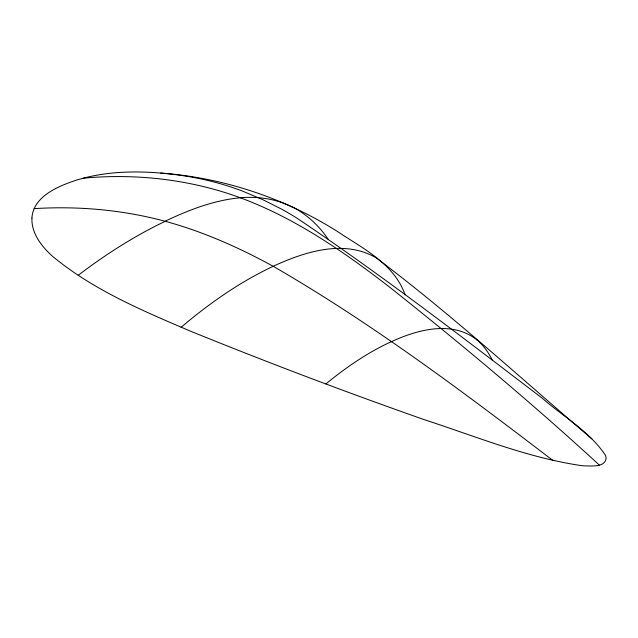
<?xml version="1.0" encoding="UTF-8"?>
<svg xmlns="http://www.w3.org/2000/svg" width="638" height="638" viewBox="0 0 638 638"><rect width="100%" height="100%" fill="white"/><g stroke="black" fill="none" stroke-linecap="round" stroke-linejoin="round"><path stroke-width="0.96" d="M34.149 208.626C78.067 205.907 122.496 209.798 165.027 221.25C188.824 209.966 213.921 200.165 240.359 197.78C295.043 218.068 343.579 251.531 389.427 286.988C461.298 344.065 531.781 402.993 599.369 465.094M165.027 221.25C202.844 231.474 238.859 247.504 273.16 266.269C304.398 251.93 343.651 239.019 375.87 257.664C451.058 314.079 520.393 377.887 591.865 438.872M391.118 341.816C417.276 329.686 452.246 320.037 477.112 340.062M83.299 178.177C136.229 173.305 190.379 179.398 240.359 197.78M160.704 173.065C223.3 177.611 284.468 198.043 337.51 231.538C363.062 248.613 394.284 263.773 405.106 294.852M273.16 266.269C371.523 323.067 462.702 391.541 552.827 460.413M292.794 207.135A383.805 187.237 -60.9 0 1 328.235 239.306M240.39 197.708A351.985 171.71 -60.9 0 1 292.714 207.286M477.168 339.974A212.996 103.914 -60.9 0 1 492.193 359.991M78.163 275.321A566.504 276.198 -60.9 0 1 164.995 221.426M181.072 327.342A446.616 217.933 -61 0 1 273.152 266.333M325.93 383.916A332.35 162.267 -61 0 1 391.134 341.729M31.932 218.092C31.35 231.538 39.468 243.485 48.608 252.576A144.347 43.886 18.8 0 0 52.731 256.476C93.3 289.971 142.473 310.698 190.459 331.154C267.721 362.536 345.748 392.067 424.43 419.716C476.108 436.512 527.14 457.653 581.218 465.573A63.625 19.347 18.8 0 0 585.844 465.931C592.487 465.82 604.322 467.391 606.1 458.73A64.207 19.523 18.8 0 0 605.478 455.373C589.799 431.519 563.482 416.909 542.404 398.327C461.976 336.992 381.771 275.13 297.786 218.714A134.57 40.912 18.8 0 0 281.334 208.993L262.625 199.582L242.56 191.121A84.774 25.775 18.8 0 0 231.115 187.046C207.486 179.254 182.843 174.756 158.057 172.858A215.923 65.65 18.8 0 0 146.285 172.172C118.692 171.12 90.421 173.847 64.685 184.414C50.075 190.331 32.841 200.468 31.932 218.092"/></g></svg>
